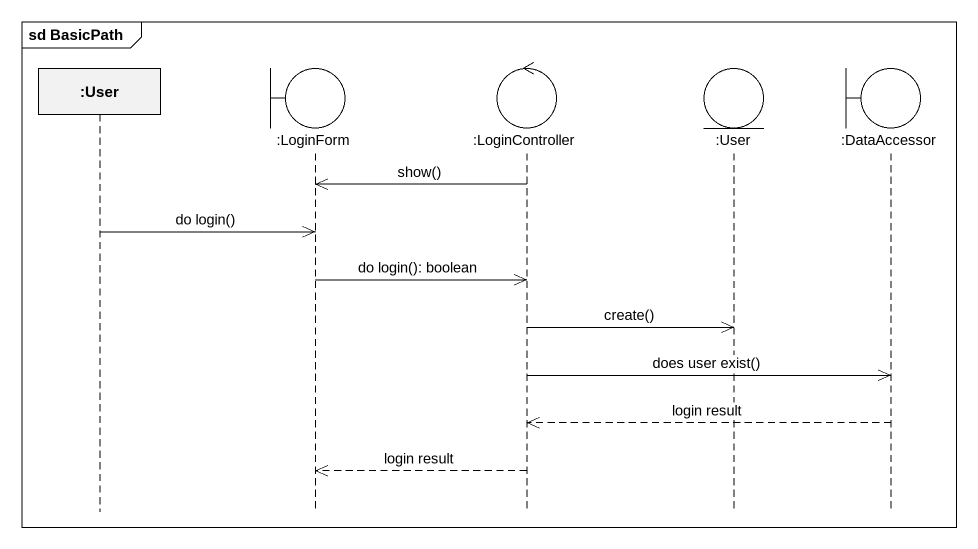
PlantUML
@startuml
mainframe sd BasicPath
hide footbox
participant ":User" as User
boundary ":LoginForm" as LoginForm
control ":LoginController" as LoginController
entity ":User" as User_2
boundary ":DataAccessor" as DataAccessor

LoginController ->> LoginForm : show()
User ->> LoginForm : do login()
LoginForm ->> LoginController : do login(): boolean
LoginController ->> User_2 : create()
LoginController ->> DataAccessor : does user exist()
DataAccessor -->> LoginController : login result
LoginController -->> LoginForm : login result
@enduml
